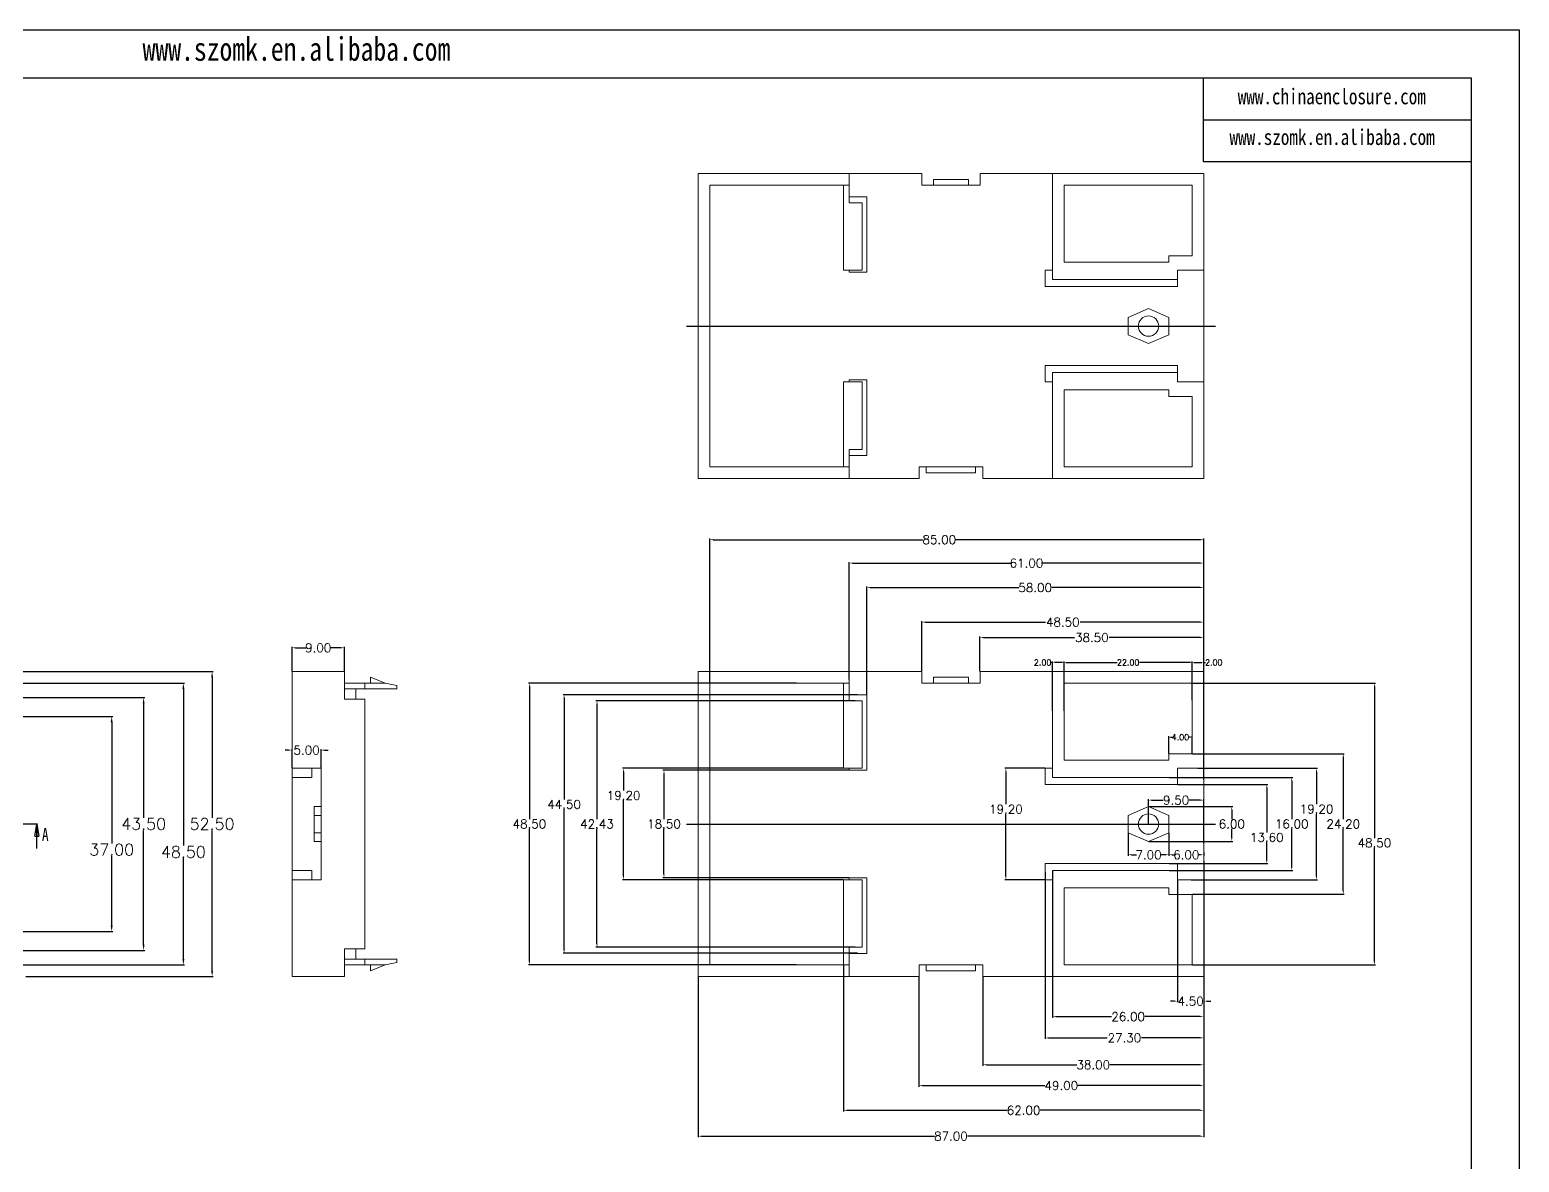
# Model space of a CAD drawing. Header units: inches. Extents: x 3379 to 5125, y 1126 to 1474.
# Drawn here: x 4165 to 4421.3, y 1279.1 to 1474 of the extents above; entities that cross this region are included whole.
import ezdxf

# ---------------------------------------------------------------- set-up
doc = ezdxf.new("R2010")
doc.units = ezdxf.units.IN
doc.header["$LTSCALE"] = 15
doc.layers.add('文字', color=81, linetype='Continuous')
doc.styles.add('SLDTEXTSTYLE0', font='TXT', dxfattribs={"width": 0.75})
doc.styles.get("Standard").update_dxf_attribs({"font": 'txt', "bigfont": 'gbcbig.shx'})
doc.styles.add('宋体', font='', dxfattribs={"width": 0.8, "height": 3.5})
doc.styles.get('宋体').set_extended_font_data('SimSun')
doc.dimstyles.new('1.5', dxfattribs={"dimtxt": 1, "dimasz": 0.3, "dimexe": 0.18, "dimexo": 0.0625, "dimgap": 0.09, "dimtad": 0, "dimtih": 1, "dimtoh": 1, "dimzin": 0, "dimdsep": 46, "dimtxsty": 'Standard', "dimcen": 0, "dimadec": 0, "dimazin": 2, "dimtfac": 1, "dimtofl": 0, "dimtmove": 0, "dimatfit": 3, "dimfxl": 1, "dimtolj": 1, "dimtzin": 0, "dimarcsym": 0})
doc.dimstyles.new('2', dxfattribs={"dimtxt": 1.5, "dimasz": 0.6, "dimexe": 0.18, "dimexo": 0.0625, "dimgap": 0.09, "dimtad": 0, "dimtih": 1, "dimtoh": 1, "dimzin": 0, "dimdsep": 46, "dimtxsty": 'Standard', "dimcen": 0, "dimadec": 0, "dimazin": 2, "dimtfac": 1, "dimtofl": 0, "dimtmove": 0, "dimatfit": 3, "dimfxl": 1, "dimtolj": 1, "dimtzin": 0, "dimarcsym": 0})
doc.dimstyles.new('2.5', dxfattribs={"dimtxt": 2, "dimasz": 1, "dimexe": 0.18, "dimexo": 0.0625, "dimgap": 0.09, "dimtad": 0, "dimtih": 1, "dimtoh": 1, "dimzin": 0, "dimdsep": 46, "dimtxsty": 'Standard', "dimcen": 1, "dimadec": 0, "dimazin": 2, "dimtfac": 1, "dimtofl": 0, "dimtmove": 0, "dimatfit": 3, "dimfxl": 1, "dimtolj": 1, "dimtzin": 0, "dimarcsym": 0})

# ---------------------------------------------------------------- blocks, each defined once
blk = doc.blocks.new('_CLOSED')
at = {"color": 0, "linetype": 'ByBlock', "lineweight": -2}
for p, q in [((-1, 0.166667), (0, 0)), ((-1, 0.166667), (-1, -0.166667)), ((0, 0), (-1, -0.166667)), ((0, 0), (-1, 0))]:
    blk.add_line(p, q, dxfattribs=at)
blk = doc.blocks.new('*D193')
at = {"color": 0, "lineweight": -2}
for p, q in [((4156.22, 1363.59), (4196.57, 1363.59)), ((4196.39, 1362.59), (4196.39, 1338.43)), ((4196.39, 1312.09), (4196.39, 1336.25)), ((4164.36, 1311.09), (4196.57, 1311.09))]:
    blk.add_line(p, q, dxfattribs=at)
at = {"color": 0}
for points in [[(4196.23, 1362.59), (4196.56, 1362.59), (4196.39, 1363.59)], [(4196.23, 1312.09), (4196.56, 1312.09), (4196.39, 1311.09)]]:
    blk.add_solid(points, dxfattribs=at)
at = {"layer": 'Defpoints', "color": 0}
for p in [(4156.16, 1363.59), (4196.39, 1363.59), (4164.3, 1311.09)]:
    blk.add_point(p, dxfattribs=at)
at = {"color": 0, "insert": (4196.39, 1337.34), "char_height": 2, "attachment_point": 5}
blk.add_mtext('\\A1;52.50', dxfattribs=at)
blk = doc.blocks.new('*D194')
at = {"color": 0, "lineweight": -2}
for p, q in [((4162.36, 1361.59), (4191.63, 1361.59)), ((4191.45, 1360.59), (4191.45, 1333.62)), ((4191.45, 1314.09), (4191.45, 1331.44)), ((4162.36, 1313.09), (4191.63, 1313.09))]:
    blk.add_line(p, q, dxfattribs=at)
at = {"color": 0}
for points in [[(4191.28, 1360.59), (4191.62, 1360.59), (4191.45, 1361.59)], [(4191.28, 1314.09), (4191.62, 1314.09), (4191.45, 1313.09)]]:
    blk.add_solid(points, dxfattribs=at)
at = {"layer": 'Defpoints', "color": 0}
for p in [(4162.3, 1361.59), (4162.3, 1313.09), (4191.45, 1313.09)]:
    blk.add_point(p, dxfattribs=at)
at = {"color": 0, "insert": (4191.45, 1332.53), "char_height": 2, "attachment_point": 5}
blk.add_mtext('\\A1;48.50', dxfattribs=at)
blk = doc.blocks.new('*D195')
at = {"color": 0, "lineweight": -2}
for p, q in [((4152.61, 1359.09), (4184.79, 1359.09)), ((4184.61, 1358.09), (4184.61, 1338.43)), ((4184.61, 1316.59), (4184.61, 1336.25)), ((4152.61, 1315.59), (4184.79, 1315.59))]:
    blk.add_line(p, q, dxfattribs=at)
at = {"color": 0}
for points in [[(4184.44, 1358.09), (4184.77, 1358.09), (4184.61, 1359.09)], [(4184.44, 1316.59), (4184.77, 1316.59), (4184.61, 1315.59)]]:
    blk.add_solid(points, dxfattribs=at)
at = {"layer": 'Defpoints', "color": 0}
for p in [(4152.55, 1359.09), (4152.55, 1315.59), (4184.61, 1315.59)]:
    blk.add_point(p, dxfattribs=at)
at = {"color": 0, "insert": (4184.61, 1337.34), "char_height": 2, "attachment_point": 5}
blk.add_mtext('\\A1;43.50', dxfattribs=at)
blk = doc.blocks.new('*D196')
at = {"color": 0, "lineweight": -2}
for p, q in [((4145.86, 1355.84), (4179.29, 1355.84)), ((4179.11, 1354.84), (4179.11, 1334.01)), ((4179.11, 1319.84), (4179.11, 1331.83)), ((4145.86, 1318.84), (4179.29, 1318.84))]:
    blk.add_line(p, q, dxfattribs=at)
at = {"color": 0}
for points in [[(4178.94, 1354.84), (4179.28, 1354.84), (4179.11, 1355.84)], [(4178.94, 1319.84), (4179.28, 1319.84), (4179.11, 1318.84)]]:
    blk.add_solid(points, dxfattribs=at)
at = {"layer": 'Defpoints', "color": 0}
for p in [(4145.8, 1355.84), (4179.11, 1355.84), (4145.8, 1318.84)]:
    blk.add_point(p, dxfattribs=at)
at = {"color": 0, "insert": (4179.11, 1332.92), "char_height": 2, "attachment_point": 5}
blk.add_mtext('\\A1;37.00', dxfattribs=at)
blk = doc.blocks.new('*D221')
at = {"color": 0, "lineweight": -2}
for p, q in [((4365.04, 1361.65), (4365.04, 1365.32)), ((4365.34, 1365.14), (4366.74, 1365.14)), ((4367.04, 1363.65), (4367.04, 1365.32)), ((4367.04, 1365.14), (4367.34, 1365.14))]:
    blk.add_line(p, q, dxfattribs=at)
at = {"color": 0}
for points in [[(4365.34, 1365.19), (4365.34, 1365.09), (4365.04, 1365.14)], [(4366.74, 1365.19), (4366.74, 1365.09), (4367.04, 1365.14)]]:
    blk.add_solid(points, dxfattribs=at)
at = {"layer": 'Defpoints', "color": 0}
for p in [(4367.04, 1365.14), (4365.04, 1361.59), (4367.04, 1363.59)]:
    blk.add_point(p, dxfattribs=at)
at = {"color": 0, "insert": (4368.77, 1365.14), "char_height": 1, "attachment_point": 5}
blk.add_mtext('\\A1;2.00', dxfattribs=at)
blk = doc.blocks.new('*D222')
at = {"color": 0, "lineweight": -2}
for p, q in [((4343.04, 1358.68), (4343.04, 1365.32)), ((4343.34, 1365.14), (4352.12, 1365.14)), ((4364.74, 1365.14), (4355.97, 1365.14)), ((4365.04, 1358.68), (4365.04, 1365.32))]:
    blk.add_line(p, q, dxfattribs=at)
at = {"color": 0}
for points in [[(4343.34, 1365.19), (4343.34, 1365.09), (4343.04, 1365.14)], [(4364.74, 1365.19), (4364.74, 1365.09), (4365.04, 1365.14)]]:
    blk.add_solid(points, dxfattribs=at)
at = {"layer": 'Defpoints', "color": 0}
for p in [(4343.04, 1365.14), (4343.04, 1358.62), (4365.04, 1358.62)]:
    blk.add_point(p, dxfattribs=at)
at = {"color": 0, "insert": (4354.04, 1365.14), "char_height": 1, "attachment_point": 5}
blk.add_mtext('\\A1;22.00', dxfattribs=at)
blk = doc.blocks.new('*D223')
at = {"color": 0, "lineweight": -2}
for p, q in [((4341.04, 1365.14), (4340.74, 1365.14)), ((4341.04, 1356.81), (4341.04, 1365.32)), ((4342.74, 1365.14), (4341.34, 1365.14)), ((4343.04, 1356.81), (4343.04, 1365.32))]:
    blk.add_line(p, q, dxfattribs=at)
at = {"color": 0}
for points in [[(4341.34, 1365.19), (4341.34, 1365.09), (4341.04, 1365.14)], [(4342.74, 1365.19), (4342.74, 1365.09), (4343.04, 1365.14)]]:
    blk.add_solid(points, dxfattribs=at)
at = {"layer": 'Defpoints', "color": 0}
for p in [(4341.04, 1365.14), (4341.04, 1356.74), (4343.04, 1356.74)]:
    blk.add_point(p, dxfattribs=at)
at = {"color": 0, "insert": (4339.32, 1365.14), "char_height": 1, "attachment_point": 5}
blk.add_mtext('\\A1;2.00', dxfattribs=at)
blk = doc.blocks.new('*D224')
at = {"color": 0, "lineweight": -2}
for p, q in [((4361.04, 1349.5), (4361.04, 1352.46)), ((4361.34, 1352.28), (4361.62, 1352.28)), ((4364.74, 1352.28), (4364.47, 1352.28)), ((4365.04, 1349.5), (4365.04, 1352.46))]:
    blk.add_line(p, q, dxfattribs=at)
at = {"color": 0}
for points in [[(4361.34, 1352.33), (4361.34, 1352.23), (4361.04, 1352.28)], [(4364.74, 1352.33), (4364.74, 1352.23), (4365.04, 1352.28)]]:
    blk.add_solid(points, dxfattribs=at)
at = {"layer": 'Defpoints', "color": 0}
for p in [(4361.04, 1352.28), (4361.04, 1349.44), (4365.04, 1349.44)]:
    blk.add_point(p, dxfattribs=at)
at = {"color": 0, "insert": (4363.04, 1352.28), "char_height": 1, "attachment_point": 5}
blk.add_mtext('\\A1;4.00', dxfattribs=at)
blk = doc.blocks.new('*D226')
at = {"color": 0, "lineweight": -2}
for p, q in [((4328.54, 1363.65), (4328.54, 1369.61)), ((4329.14, 1369.43), (4344.83, 1369.43)), ((4366.44, 1369.43), (4350.76, 1369.43)), ((4367.04, 1356.79), (4367.04, 1369.61))]:
    blk.add_line(p, q, dxfattribs=at)
at = {"color": 0}
for points in [[(4329.14, 1369.53), (4329.14, 1369.33), (4328.54, 1369.43)], [(4366.44, 1369.53), (4366.44, 1369.33), (4367.04, 1369.43)]]:
    blk.add_solid(points, dxfattribs=at)
at = {"layer": 'Defpoints', "color": 0}
for p in [(4328.54, 1369.43), (4328.54, 1363.59), (4367.04, 1356.73)]:
    blk.add_point(p, dxfattribs=at)
at = {"color": 0, "insert": (4347.79, 1369.43), "char_height": 1.5, "attachment_point": 5}
blk.add_mtext('\\A1;38.50', dxfattribs=at)
blk = doc.blocks.new('*D227')
at = {"color": 0, "lineweight": -2}
for p, q in [((4318.54, 1363.65), (4318.54, 1372.27)), ((4319.14, 1372.09), (4339.83, 1372.09)), ((4366.44, 1372.09), (4345.76, 1372.09)), ((4367.04, 1345.01), (4367.04, 1372.27))]:
    blk.add_line(p, q, dxfattribs=at)
at = {"color": 0}
for points in [[(4319.14, 1372.19), (4319.14, 1371.99), (4318.54, 1372.09)], [(4366.44, 1372.19), (4366.44, 1371.99), (4367.04, 1372.09)]]:
    blk.add_solid(points, dxfattribs=at)
at = {"layer": 'Defpoints', "color": 0}
for p in [(4318.54, 1372.09), (4318.54, 1363.59), (4367.04, 1344.95)]:
    blk.add_point(p, dxfattribs=at)
at = {"color": 0, "insert": (4342.79, 1372.09), "char_height": 1.5, "attachment_point": 5}
blk.add_mtext('\\A1;48.50', dxfattribs=at)
blk = doc.blocks.new('*D230')
at = {"color": 0, "lineweight": -2}
for p, q in [((4309.04, 1359.65), (4309.04, 1378.2)), ((4309.64, 1378.02), (4335.2, 1378.02)), ((4366.44, 1378.02), (4340.88, 1378.02)), ((4367.04, 1356.85), (4367.04, 1378.2))]:
    blk.add_line(p, q, dxfattribs=at)
at = {"color": 0}
for points in [[(4309.64, 1378.12), (4309.64, 1377.92), (4309.04, 1378.02)], [(4366.44, 1378.12), (4366.44, 1377.92), (4367.04, 1378.02)]]:
    blk.add_solid(points, dxfattribs=at)
at = {"layer": 'Defpoints', "color": 0}
for p in [(4367.04, 1378.02), (4309.04, 1359.59), (4367.04, 1356.79)]:
    blk.add_point(p, dxfattribs=at)
at = {"color": 0, "insert": (4338.04, 1378.02), "char_height": 1.5, "attachment_point": 5}
blk.add_mtext('\\A1;58.00', dxfattribs=at)
blk = doc.blocks.new('*D231')
at = {"color": 0, "lineweight": -2}
for p, q in [((4306.04, 1362.19), (4306.04, 1382.43)), ((4306.64, 1382.25), (4333.95, 1382.25)), ((4366.44, 1382.25), (4339.13, 1382.25)), ((4367.04, 1352.61), (4367.04, 1382.43))]:
    blk.add_line(p, q, dxfattribs=at)
at = {"color": 0}
for points in [[(4306.64, 1382.35), (4306.64, 1382.15), (4306.04, 1382.25)], [(4366.44, 1382.35), (4366.44, 1382.15), (4367.04, 1382.25)]]:
    blk.add_solid(points, dxfattribs=at)
at = {"layer": 'Defpoints', "color": 0}
for p in [(4367.04, 1382.25), (4306.04, 1362.13), (4367.04, 1352.55)]:
    blk.add_point(p, dxfattribs=at)
at = {"color": 0, "insert": (4336.54, 1382.25), "char_height": 1.5, "attachment_point": 5}
blk.add_mtext('\\A1;61.00', dxfattribs=at)
blk = doc.blocks.new('*D232')
at = {"color": 0, "lineweight": -2}
for p, q in [((4282.04, 1361.65), (4282.04, 1386.45)), ((4282.64, 1386.27), (4318.7, 1386.27)), ((4366.44, 1386.27), (4324.38, 1386.27)), ((4367.04, 1350), (4367.04, 1386.45))]:
    blk.add_line(p, q, dxfattribs=at)
at = {"color": 0}
for points in [[(4282.64, 1386.37), (4282.64, 1386.17), (4282.04, 1386.27)], [(4366.44, 1386.37), (4366.44, 1386.17), (4367.04, 1386.27)]]:
    blk.add_solid(points, dxfattribs=at)
at = {"layer": 'Defpoints', "color": 0}
for p in [(4367.04, 1386.27), (4282.04, 1361.59), (4367.04, 1349.94)]:
    blk.add_point(p, dxfattribs=at)
at = {"color": 0, "insert": (4321.54, 1386.27), "char_height": 1.5, "attachment_point": 5}
blk.add_mtext('\\A1;85.00', dxfattribs=at)
blk = doc.blocks.new('*D233')
at = {"color": 0, "lineweight": -2}
for p, q in [((4362.54, 1327.67), (4362.54, 1306.68)), ((4367.04, 1311.02), (4367.04, 1306.68)), ((4361.94, 1306.86), (4361.34, 1306.86)), ((4367.64, 1306.86), (4368.24, 1306.86))]:
    blk.add_line(p, q, dxfattribs=at)
at = {"color": 0}
for points in [[(4361.94, 1306.96), (4361.94, 1306.76), (4362.54, 1306.86)], [(4367.64, 1306.96), (4367.64, 1306.76), (4367.04, 1306.86)]]:
    blk.add_solid(points, dxfattribs=at)
at = {"layer": 'Defpoints', "color": 0}
for p in [(4362.54, 1327.74), (4367.04, 1311.09), (4362.54, 1306.86)]:
    blk.add_point(p, dxfattribs=at)
at = {"color": 0, "insert": (4364.79, 1306.86), "char_height": 1.5, "attachment_point": 5}
blk.add_mtext('\\A1;4.50', dxfattribs=at)
blk = doc.blocks.new('*D234')
at = {"color": 0, "lineweight": -2}
for p, q in [((4341.04, 1329.27), (4341.04, 1304.01)), ((4367.04, 1319.35), (4367.04, 1304.01)), ((4341.64, 1304.19), (4351.2, 1304.19)), ((4366.44, 1304.19), (4356.88, 1304.19))]:
    blk.add_line(p, q, dxfattribs=at)
at = {"color": 0}
for points in [[(4341.64, 1304.29), (4341.64, 1304.09), (4341.04, 1304.19)], [(4366.44, 1304.29), (4366.44, 1304.09), (4367.04, 1304.19)]]:
    blk.add_solid(points, dxfattribs=at)
at = {"layer": 'Defpoints', "color": 0}
for p in [(4341.04, 1329.34), (4367.04, 1319.41), (4341.04, 1304.19)]:
    blk.add_point(p, dxfattribs=at)
at = {"color": 0, "insert": (4354.04, 1304.19), "char_height": 1.5, "attachment_point": 5}
blk.add_mtext('\\A1;26.00', dxfattribs=at)
blk = doc.blocks.new('*D235')
at = {"color": 0, "lineweight": -2}
for p, q in [((4339.74, 1329.07), (4339.74, 1300.35)), ((4367.04, 1322.4), (4367.04, 1300.35)), ((4340.34, 1300.53), (4350.43, 1300.53)), ((4366.44, 1300.53), (4356.36, 1300.53))]:
    blk.add_line(p, q, dxfattribs=at)
at = {"color": 0}
for points in [[(4340.34, 1300.63), (4340.34, 1300.43), (4339.74, 1300.53)], [(4366.44, 1300.63), (4366.44, 1300.43), (4367.04, 1300.53)]]:
    blk.add_solid(points, dxfattribs=at)
at = {"layer": 'Defpoints', "color": 0}
for p in [(4339.74, 1329.14), (4367.04, 1322.46), (4339.74, 1300.53)]:
    blk.add_point(p, dxfattribs=at)
at = {"color": 0, "insert": (4353.39, 1300.53), "char_height": 1.5, "attachment_point": 5}
blk.add_mtext('\\A1;27.30', dxfattribs=at)
blk = doc.blocks.new('*D236')
at = {"color": 0, "lineweight": -2}
for p, q in [((4367.04, 1315.67), (4367.04, 1295.73)), ((4329.04, 1311.02), (4329.04, 1295.73)), ((4329.64, 1295.91), (4345.2, 1295.91)), ((4366.44, 1295.91), (4350.88, 1295.91))]:
    blk.add_line(p, q, dxfattribs=at)
at = {"color": 0}
for points in [[(4329.64, 1296.01), (4329.64, 1295.81), (4329.04, 1295.91)], [(4366.44, 1296.01), (4366.44, 1295.81), (4367.04, 1295.91)]]:
    blk.add_solid(points, dxfattribs=at)
at = {"layer": 'Defpoints', "color": 0}
for p in [(4367.04, 1315.74), (4329.04, 1311.09), (4329.04, 1295.91)]:
    blk.add_point(p, dxfattribs=at)
at = {"color": 0, "insert": (4348.04, 1295.91), "char_height": 1.5, "attachment_point": 5}
blk.add_mtext('\\A1;38.00', dxfattribs=at)
blk = doc.blocks.new('*D237')
at = {"color": 0, "lineweight": -2}
for p, q in [((4367.04, 1319.29), (4367.04, 1292.14)), ((4318.04, 1311.02), (4318.04, 1292.14)), ((4318.64, 1292.32), (4339.7, 1292.32)), ((4366.44, 1292.32), (4345.38, 1292.32))]:
    blk.add_line(p, q, dxfattribs=at)
at = {"color": 0}
for points in [[(4318.64, 1292.42), (4318.64, 1292.22), (4318.04, 1292.32)], [(4366.44, 1292.42), (4366.44, 1292.22), (4367.04, 1292.32)]]:
    blk.add_solid(points, dxfattribs=at)
at = {"layer": 'Defpoints', "color": 0}
for p in [(4367.04, 1319.35), (4318.04, 1311.09), (4318.04, 1292.32)]:
    blk.add_point(p, dxfattribs=at)
at = {"color": 0, "insert": (4342.54, 1292.32), "char_height": 1.5, "attachment_point": 5}
blk.add_mtext('\\A1;49.00', dxfattribs=at)
blk = doc.blocks.new('*D238')
at = {"color": 0, "lineweight": -2}
for p, q in [((4367.04, 1330.93), (4367.04, 1287.89)), ((4305.04, 1313.02), (4305.04, 1287.89)), ((4305.64, 1288.07), (4333.2, 1288.07)), ((4366.44, 1288.07), (4338.88, 1288.07))]:
    blk.add_line(p, q, dxfattribs=at)
at = {"color": 0}
for points in [[(4305.64, 1288.17), (4305.64, 1287.97), (4305.04, 1288.07)], [(4366.44, 1288.17), (4366.44, 1287.97), (4367.04, 1288.07)]]:
    blk.add_solid(points, dxfattribs=at)
at = {"layer": 'Defpoints', "color": 0}
for p in [(4367.04, 1330.99), (4305.04, 1313.09), (4305.04, 1288.07)]:
    blk.add_point(p, dxfattribs=at)
at = {"color": 0, "insert": (4336.04, 1288.07), "char_height": 1.5, "attachment_point": 5}
blk.add_mtext('\\A1;62.00', dxfattribs=at)
blk = doc.blocks.new('*D239')
at = {"color": 0, "lineweight": -2}
for p, q in [((4367.04, 1330.93), (4367.04, 1283.43)), ((4280.04, 1311.02), (4280.04, 1283.43)), ((4280.64, 1283.61), (4320.7, 1283.61)), ((4366.44, 1283.61), (4326.38, 1283.61))]:
    blk.add_line(p, q, dxfattribs=at)
at = {"color": 0}
for points in [[(4280.64, 1283.71), (4280.64, 1283.51), (4280.04, 1283.61)], [(4366.44, 1283.71), (4366.44, 1283.51), (4367.04, 1283.61)]]:
    blk.add_solid(points, dxfattribs=at)
at = {"layer": 'Defpoints', "color": 0}
for p in [(4367.04, 1330.99), (4280.04, 1311.09), (4280.04, 1283.61)]:
    blk.add_point(p, dxfattribs=at)
at = {"color": 0, "insert": (4323.54, 1283.61), "char_height": 1.5, "attachment_point": 5}
blk.add_mtext('\\A1;87.00', dxfattribs=at)
blk = doc.blocks.new('*D240')
at = {"color": 0, "lineweight": -2}
for p, q in [((4357.54, 1337.4), (4357.54, 1341.63)), ((4358.14, 1341.45), (4360.08, 1341.45)), ((4366.44, 1341.45), (4364.51, 1341.45)), ((4367.04, 1334.02), (4367.04, 1341.63))]:
    blk.add_line(p, q, dxfattribs=at)
at = {"color": 0}
for points in [[(4358.14, 1341.55), (4358.14, 1341.35), (4357.54, 1341.45)], [(4366.44, 1341.55), (4366.44, 1341.35), (4367.04, 1341.45)]]:
    blk.add_solid(points, dxfattribs=at)
at = {"layer": 'Defpoints', "color": 0}
for p in [(4367.04, 1341.45), (4357.54, 1337.34), (4367.04, 1333.96)]:
    blk.add_point(p, dxfattribs=at)
at = {"color": 0, "insert": (4362.29, 1341.45), "char_height": 1.5, "attachment_point": 5}
blk.add_mtext('\\A1;9.50', dxfattribs=at)
blk = doc.blocks.new('*D241')
at = {"color": 0, "lineweight": -2}
for p, q in [((4357.61, 1340.34), (4372.05, 1340.34)), ((4371.87, 1339.74), (4371.87, 1338.18)), ((4371.87, 1334.94), (4371.87, 1336.5)), ((4357.61, 1334.34), (4372.05, 1334.34))]:
    blk.add_line(p, q, dxfattribs=at)
at = {"color": 0}
for points in [[(4371.77, 1339.74), (4371.97, 1339.74), (4371.87, 1340.34)], [(4371.77, 1334.94), (4371.97, 1334.94), (4371.87, 1334.34)]]:
    blk.add_solid(points, dxfattribs=at)
at = {"layer": 'Defpoints', "color": 0}
for p in [(4357.54, 1340.34), (4371.87, 1340.34), (4357.54, 1334.34)]:
    blk.add_point(p, dxfattribs=at)
at = {"color": 0, "insert": (4371.87, 1337.34), "char_height": 1.5, "attachment_point": 5}
blk.add_mtext('\\A1;6.00', dxfattribs=at)
blk = doc.blocks.new('*D242')
at = {"color": 0, "lineweight": -2}
for p, q in [((4354.04, 1335.77), (4354.04, 1331.87)), ((4361.04, 1335.77), (4361.04, 1331.87)), ((4354.64, 1332.05), (4355.45, 1332.05)), ((4360.44, 1332.05), (4359.63, 1332.05))]:
    blk.add_line(p, q, dxfattribs=at)
at = {"color": 0}
for points in [[(4354.64, 1332.15), (4354.64, 1331.95), (4354.04, 1332.05)], [(4360.44, 1332.15), (4360.44, 1331.95), (4361.04, 1332.05)]]:
    blk.add_solid(points, dxfattribs=at)
at = {"layer": 'Defpoints', "color": 0}
for p in [(4354.04, 1335.84), (4361.04, 1335.84), (4361.04, 1332.05)]:
    blk.add_point(p, dxfattribs=at)
at = {"color": 0, "insert": (4357.54, 1332.05), "char_height": 1.5, "attachment_point": 5}
blk.add_mtext('\\A1;7.00', dxfattribs=at)
blk = doc.blocks.new('*D243')
at = {"color": 0, "lineweight": -2}
for p, q in [((4361.04, 1335.77), (4361.04, 1331.87)), ((4361.64, 1332.05), (4361.95, 1332.05)), ((4366.44, 1332.05), (4366.13, 1332.05)), ((4367.04, 1332.52), (4367.04, 1331.87))]:
    blk.add_line(p, q, dxfattribs=at)
at = {"color": 0}
for points in [[(4361.64, 1332.15), (4361.64, 1331.95), (4361.04, 1332.05)], [(4366.44, 1332.15), (4366.44, 1331.95), (4367.04, 1332.05)]]:
    blk.add_solid(points, dxfattribs=at)
at = {"layer": 'Defpoints', "color": 0}
for p in [(4361.04, 1335.84), (4367.04, 1332.58), (4367.04, 1332.05)]:
    blk.add_point(p, dxfattribs=at)
at = {"color": 0, "insert": (4364.04, 1332.05), "char_height": 1.5, "attachment_point": 5}
blk.add_mtext('\\A1;6.00', dxfattribs=at)
blk = doc.blocks.new('*D244')
at = {"color": 0, "lineweight": -2}
for p, q in [((4362.61, 1344.14), (4378.08, 1344.14)), ((4377.9, 1343.54), (4377.9, 1335.88)), ((4377.9, 1331.14), (4377.9, 1334.2)), ((4361.11, 1330.54), (4378.08, 1330.54))]:
    blk.add_line(p, q, dxfattribs=at)
at = {"color": 0}
for points in [[(4377.8, 1343.54), (4378, 1343.54), (4377.9, 1344.14)], [(4377.8, 1331.14), (4378, 1331.14), (4377.9, 1330.54)]]:
    blk.add_solid(points, dxfattribs=at)
at = {"layer": 'Defpoints', "color": 0}
for p in [(4362.54, 1344.14), (4377.9, 1344.14), (4361.04, 1330.54)]:
    blk.add_point(p, dxfattribs=at)
at = {"color": 0, "insert": (4377.9, 1335.04), "char_height": 1.5, "attachment_point": 5}
blk.add_mtext('\\A1;13.60', dxfattribs=at)
blk = doc.blocks.new('*D245')
at = {"color": 0, "lineweight": -2}
for p, q in [((4361.11, 1345.34), (4382.37, 1345.34)), ((4382.19, 1344.74), (4382.19, 1338.18)), ((4382.19, 1329.94), (4382.19, 1336.5)), ((4361.11, 1329.34), (4382.37, 1329.34))]:
    blk.add_line(p, q, dxfattribs=at)
at = {"color": 0}
for points in [[(4382.09, 1344.74), (4382.29, 1344.74), (4382.19, 1345.34)], [(4382.09, 1329.94), (4382.29, 1329.94), (4382.19, 1329.34)]]:
    blk.add_solid(points, dxfattribs=at)
at = {"layer": 'Defpoints', "color": 0}
for p in [(4361.04, 1345.34), (4382.19, 1345.34), (4361.04, 1329.34)]:
    blk.add_point(p, dxfattribs=at)
at = {"color": 0, "insert": (4382.19, 1337.34), "char_height": 1.5, "attachment_point": 5}
blk.add_mtext('\\A1;16.00', dxfattribs=at)
blk = doc.blocks.new('*D246')
at = {"color": 0, "lineweight": -2}
for p, q in [((4366.03, 1346.94), (4386.64, 1346.94)), ((4386.46, 1346.34), (4386.46, 1340.76)), ((4386.46, 1328.34), (4386.46, 1339.08)), ((4364.86, 1327.74), (4386.64, 1327.74))]:
    blk.add_line(p, q, dxfattribs=at)
at = {"color": 0}
for points in [[(4386.36, 1346.34), (4386.56, 1346.34), (4386.46, 1346.94)], [(4386.36, 1328.34), (4386.56, 1328.34), (4386.46, 1327.74)]]:
    blk.add_solid(points, dxfattribs=at)
at = {"layer": 'Defpoints', "color": 0}
for p in [(4365.96, 1346.94), (4386.46, 1346.94), (4364.79, 1327.74)]:
    blk.add_point(p, dxfattribs=at)
at = {"color": 0, "insert": (4386.46, 1339.92), "char_height": 1.5, "attachment_point": 5}
blk.add_mtext('\\A1;19.20', dxfattribs=at)
blk = doc.blocks.new('*D247')
at = {"color": 0, "lineweight": -2}
for p, q in [((4365.11, 1349.44), (4391.24, 1349.44)), ((4391.06, 1348.84), (4391.06, 1338.18)), ((4391.06, 1325.84), (4391.06, 1336.5)), ((4365.11, 1325.24), (4391.24, 1325.24))]:
    blk.add_line(p, q, dxfattribs=at)
at = {"color": 0}
for points in [[(4390.96, 1348.84), (4391.16, 1348.84), (4391.06, 1349.44)], [(4390.96, 1325.84), (4391.16, 1325.84), (4391.06, 1325.24)]]:
    blk.add_solid(points, dxfattribs=at)
at = {"layer": 'Defpoints', "color": 0}
for p in [(4365.04, 1349.44), (4391.06, 1349.44), (4365.04, 1325.24)]:
    blk.add_point(p, dxfattribs=at)
at = {"color": 0, "insert": (4391.06, 1337.34), "char_height": 1.5, "attachment_point": 5}
blk.add_mtext('\\A1;24.20', dxfattribs=at)
blk = doc.blocks.new('*D248')
at = {"color": 0, "lineweight": -2}
for p, q in [((4365.11, 1361.59), (4396.6, 1361.59)), ((4396.42, 1360.99), (4396.42, 1334.93)), ((4396.42, 1313.69), (4396.42, 1333.25)), ((4365.11, 1313.09), (4396.6, 1313.09))]:
    blk.add_line(p, q, dxfattribs=at)
at = {"color": 0}
for points in [[(4396.32, 1360.99), (4396.52, 1360.99), (4396.42, 1361.59)], [(4396.32, 1313.69), (4396.52, 1313.69), (4396.42, 1313.09)]]:
    blk.add_solid(points, dxfattribs=at)
at = {"layer": 'Defpoints', "color": 0}
for p in [(4365.04, 1361.59), (4396.42, 1361.59), (4365.04, 1313.09)]:
    blk.add_point(p, dxfattribs=at)
at = {"color": 0, "insert": (4396.42, 1334.09), "char_height": 1.5, "attachment_point": 5}
blk.add_mtext('\\A1;48.50', dxfattribs=at)
blk = doc.blocks.new('*D249')
at = {"color": 0, "lineweight": -2}
for p, q in [((4339.68, 1346.94), (4332.82, 1346.94)), ((4333, 1346.34), (4333, 1340.73)), ((4333, 1328.34), (4333, 1339.05)), ((4339.68, 1327.74), (4332.82, 1327.74))]:
    blk.add_line(p, q, dxfattribs=at)
at = {"color": 0}
for points in [[(4332.9, 1346.34), (4333.1, 1346.34), (4333, 1346.94)], [(4332.9, 1328.34), (4333.1, 1328.34), (4333, 1327.74)]]:
    blk.add_solid(points, dxfattribs=at)
at = {"layer": 'Defpoints', "color": 0}
for p in [(4333, 1346.94), (4339.74, 1346.94), (4339.74, 1327.74)]:
    blk.add_point(p, dxfattribs=at)
at = {"color": 0, "insert": (4333, 1339.89), "char_height": 1.5, "attachment_point": 5}
blk.add_mtext('\\A1;19.20', dxfattribs=at)
blk = doc.blocks.new('*D250')
at = {"color": 0, "lineweight": -2}
for p, q in [((4305.98, 1346.59), (4273.98, 1346.59)), ((4274.16, 1345.99), (4274.16, 1338.18)), ((4274.16, 1328.69), (4274.16, 1336.5)), ((4305.98, 1328.09), (4273.98, 1328.09))]:
    blk.add_line(p, q, dxfattribs=at)
at = {"color": 0}
for points in [[(4274.06, 1345.99), (4274.26, 1345.99), (4274.16, 1346.59)], [(4274.06, 1328.69), (4274.26, 1328.69), (4274.16, 1328.09)]]:
    blk.add_solid(points, dxfattribs=at)
at = {"layer": 'Defpoints', "color": 0}
for p in [(4306.04, 1346.59), (4274.16, 1328.09), (4306.04, 1328.09)]:
    blk.add_point(p, dxfattribs=at)
at = {"color": 0, "insert": (4274.16, 1337.34), "char_height": 1.5, "attachment_point": 5}
blk.add_mtext('\\A1;18.50', dxfattribs=at)
blk = doc.blocks.new('*D251')
at = {"color": 0, "lineweight": -2}
for p, q in [((4304.98, 1346.94), (4267.03, 1346.94)), ((4267.21, 1346.34), (4267.21, 1343.1)), ((4267.21, 1328.34), (4267.21, 1341.42)), ((4304.98, 1327.74), (4267.03, 1327.74))]:
    blk.add_line(p, q, dxfattribs=at)
at = {"color": 0}
for points in [[(4267.11, 1346.34), (4267.31, 1346.34), (4267.21, 1346.94)], [(4267.11, 1328.34), (4267.31, 1328.34), (4267.21, 1327.74)]]:
    blk.add_solid(points, dxfattribs=at)
at = {"layer": 'Defpoints', "color": 0}
for p in [(4267.21, 1346.94), (4305.04, 1346.94), (4305.04, 1327.74)]:
    blk.add_point(p, dxfattribs=at)
at = {"color": 0, "insert": (4267.21, 1342.26), "char_height": 1.5, "attachment_point": 5}
blk.add_mtext('\\A1;19.20', dxfattribs=at)
blk = doc.blocks.new('*D252')
at = {"color": 0, "lineweight": -2}
for p, q in [((4307.08, 1358.55), (4262.45, 1358.55)), ((4262.63, 1357.95), (4262.63, 1338.18)), ((4262.63, 1316.72), (4262.63, 1336.5)), ((4307.08, 1316.12), (4262.45, 1316.12))]:
    blk.add_line(p, q, dxfattribs=at)
at = {"color": 0}
for points in [[(4262.53, 1357.95), (4262.73, 1357.95), (4262.63, 1358.55)], [(4262.53, 1316.72), (4262.73, 1316.72), (4262.63, 1316.12)]]:
    blk.add_solid(points, dxfattribs=at)
at = {"layer": 'Defpoints', "color": 0}
for p in [(4307.14, 1358.55), (4262.63, 1316.12), (4307.14, 1316.12)]:
    blk.add_point(p, dxfattribs=at)
at = {"color": 0, "insert": (4262.63, 1337.34), "char_height": 1.5, "attachment_point": 5}
blk.add_mtext('\\A1;42.43', dxfattribs=at)
blk = doc.blocks.new('*D253')
at = {"color": 0, "lineweight": -2}
for p, q in [((4307.48, 1359.59), (4256.79, 1359.59)), ((4256.97, 1358.99), (4256.97, 1341.56)), ((4256.97, 1315.69), (4256.97, 1339.88)), ((4307.48, 1315.09), (4256.79, 1315.09))]:
    blk.add_line(p, q, dxfattribs=at)
at = {"color": 0}
for points in [[(4256.87, 1358.99), (4257.07, 1358.99), (4256.97, 1359.59)], [(4256.87, 1315.69), (4257.07, 1315.69), (4256.97, 1315.09)]]:
    blk.add_solid(points, dxfattribs=at)
at = {"layer": 'Defpoints', "color": 0}
for p in [(4307.54, 1359.59), (4256.97, 1315.09), (4307.54, 1315.09)]:
    blk.add_point(p, dxfattribs=at)
at = {"color": 0, "insert": (4256.97, 1340.72), "char_height": 1.5, "attachment_point": 5}
blk.add_mtext('\\A1;44.50', dxfattribs=at)
blk = doc.blocks.new('*D254')
at = {"color": 0, "lineweight": -2}
for p, q in [((4296.95, 1361.59), (4250.82, 1361.59)), ((4251, 1360.99), (4251, 1338.18)), ((4251, 1313.69), (4251, 1336.5)), ((4296.95, 1313.09), (4250.82, 1313.09))]:
    blk.add_line(p, q, dxfattribs=at)
at = {"color": 0}
for points in [[(4250.9, 1360.99), (4251.1, 1360.99), (4251, 1361.59)], [(4250.9, 1313.69), (4251.1, 1313.69), (4251, 1313.09)]]:
    blk.add_solid(points, dxfattribs=at)
at = {"layer": 'Defpoints', "color": 0}
for p in [(4297.01, 1361.59), (4251, 1313.09), (4297.01, 1313.09)]:
    blk.add_point(p, dxfattribs=at)
at = {"color": 0, "insert": (4251, 1337.34), "char_height": 1.5, "attachment_point": 5}
blk.add_mtext('\\A1;48.50', dxfattribs=at)
blk = doc.blocks.new('*D267')
at = {"color": 0, "lineweight": -2}
for p, q in [((4209.55, 1350.06), (4208.95, 1350.06)), ((4210.15, 1347), (4210.15, 1350.24)), ((4215.15, 1347), (4215.15, 1350.24)), ((4215.75, 1350.06), (4216.35, 1350.06))]:
    blk.add_line(p, q, dxfattribs=at)
at = {"color": 0}
for points in [[(4209.55, 1350.16), (4209.55, 1349.96), (4210.15, 1350.06)], [(4215.75, 1350.16), (4215.75, 1349.96), (4215.15, 1350.06)]]:
    blk.add_solid(points, dxfattribs=at)
at = {"layer": 'Defpoints', "color": 0}
for p in [(4210.15, 1350.06), (4210.15, 1346.94), (4215.15, 1346.94)]:
    blk.add_point(p, dxfattribs=at)
at = {"color": 0, "insert": (4212.65, 1350.06), "char_height": 1.5, "attachment_point": 5}
blk.add_mtext('\\A1;5.00', dxfattribs=at)
blk = doc.blocks.new('*D268')
at = {"color": 0, "lineweight": -2}
for p, q in [((4210.15, 1363.65), (4210.15, 1367.85)), ((4210.75, 1367.67), (4212.56, 1367.67)), ((4218.55, 1367.67), (4216.74, 1367.67)), ((4219.15, 1363.65), (4219.15, 1367.85))]:
    blk.add_line(p, q, dxfattribs=at)
at = {"color": 0}
for points in [[(4210.75, 1367.77), (4210.75, 1367.57), (4210.15, 1367.67)], [(4218.55, 1367.77), (4218.55, 1367.57), (4219.15, 1367.67)]]:
    blk.add_solid(points, dxfattribs=at)
at = {"layer": 'Defpoints', "color": 0}
for p in [(4219.15, 1367.67), (4210.15, 1363.59), (4219.15, 1363.59)]:
    blk.add_point(p, dxfattribs=at)
at = {"color": 0, "insert": (4214.65, 1367.67), "char_height": 1.5, "attachment_point": 5}
blk.add_mtext('\\A1;9.00', dxfattribs=at)

msp = doc.modelspace()

# ---------------------------------------------------------------- linework, layer by layer
for p, q in [((3928.649, 1474.021), (4421.336, 1474.021)), ((4421.336, 1474.021), (4421.336, 1125.657)), ((3941.398, 1465.727), (4413.042, 1465.727)), ((4366.962, 1465.727), (4366.962, 1451.327)), ((4413.042, 1465.727), (4413.042, 1133.951)), ((4366.962, 1458.527), (4413.042, 1458.527)), ((4366.962, 1451.327), (4413.042, 1451.327))]:
    msp.add_line(p, q)
at = {"color": 7, "linetype": 'Continuous', "lineweight": 15}
for p, q in [((4280.045, 1396.782), (4280.045, 1449.282)), ((4280.045, 1449.282), (4306.045, 1449.282)), ((4306.045, 1449.282), (4306.045, 1447.282)), ((4318.545, 1449.282), (4306.045, 1449.282)), ((4318.545, 1447.282), (4318.545, 1449.282)), ((4320.545, 1448.282), (4320.545, 1447.282)), ((4320.545, 1448.282), (4326.545, 1448.282)), ((4326.545, 1448.282), (4326.545, 1447.282)), ((4328.545, 1449.282), (4328.545, 1447.282)), ((4341.045, 1449.282), (4328.545, 1449.282)), ((4341.045, 1449.282), (4367.045, 1449.282)), ((4341.045, 1431.032), (4341.045, 1449.282)), ((4367.045, 1449.282), (4367.045, 1432.632)), ((4282.045, 1447.282), (4282.045, 1398.782)), ((4306.045, 1447.282), (4282.045, 1447.282)), ((4305.045, 1447.282), (4305.045, 1432.632)), ((4306.045, 1444.248), (4306.045, 1447.282)), ((4328.545, 1447.282), (4318.545, 1447.282)), ((4343.045, 1447.282), (4365.045, 1447.282)), ((4343.045, 1434.032), (4343.045, 1447.282)), ((4365.045, 1447.282), (4365.045, 1435.132)), ((4309.045, 1445.282), (4306.045, 1445.282)), ((4308.245, 1444.248), (4306.045, 1444.248)), ((4308.245, 1444.248), (4308.245, 1432.632)), ((4309.045, 1432.282), (4309.045, 1445.282)), ((4361.045, 1434.032), (4343.045, 1434.032)), ((4361.045, 1434.032), (4361.045, 1435.132)), ((4361.045, 1435.132), (4365.045, 1435.132)), ((4308.245, 1432.632), (4305.045, 1432.632)), ((4306.045, 1432.282), (4306.045, 1432.632)), ((4306.045, 1432.282), (4309.045, 1432.282)), ((4339.745, 1432.632), (4339.745, 1429.832)), ((4341.045, 1432.632), (4339.745, 1432.632)), ((4362.545, 1431.032), (4341.045, 1431.032)), ((4362.545, 1432.632), (4367.045, 1432.632)), ((4362.545, 1432.632), (4362.545, 1431.032)), ((4362.545, 1429.832), (4362.545, 1431.032)), ((4367.045, 1413.432), (4367.045, 1432.632)), ((4339.745, 1429.832), (4362.545, 1429.832)), ((4357.545, 1426.032), (4354.045, 1424.532)), ((4361.045, 1424.532), (4357.545, 1426.032)), ((4354.045, 1424.532), (4354.045, 1421.532)), ((4361.045, 1421.532), (4361.045, 1424.532)), ((4354.045, 1421.532), (4357.545, 1420.032)), ((4357.545, 1420.032), (4361.045, 1421.532)), ((4362.545, 1416.232), (4339.745, 1416.232)), ((4339.745, 1416.232), (4339.745, 1413.432)), ((4341.045, 1396.782), (4341.045, 1415.032)), ((4362.545, 1415.032), (4341.045, 1415.032)), ((4362.545, 1415.032), (4362.545, 1416.232)), ((4362.545, 1413.432), (4362.545, 1415.032)), ((4305.045, 1413.432), (4305.045, 1398.782)), ((4305.045, 1413.432), (4308.245, 1413.432)), ((4309.045, 1413.782), (4306.045, 1413.782)), ((4306.045, 1413.782), (4306.045, 1413.432)), ((4308.245, 1413.432), (4308.245, 1401.816)), ((4309.045, 1400.782), (4309.045, 1413.782)), ((4339.745, 1413.432), (4341.045, 1413.432)), ((4362.545, 1413.432), (4367.045, 1413.432)), ((4367.045, 1413.432), (4367.045, 1396.782)), ((4361.045, 1412.032), (4343.045, 1412.032)), ((4343.045, 1412.032), (4343.045, 1398.782)), ((4361.045, 1412.032), (4361.045, 1410.932)), ((4361.045, 1410.932), (4365.045, 1410.932)), ((4365.045, 1398.782), (4365.045, 1410.932)), ((4308.245, 1401.816), (4306.045, 1401.816)), ((4306.045, 1401.816), (4306.045, 1398.782)), ((4306.045, 1400.782), (4309.045, 1400.782)), ((4282.045, 1398.782), (4306.045, 1398.782)), ((4306.045, 1398.782), (4306.045, 1396.782)), ((4318.045, 1398.782), (4329.045, 1398.782)), ((4318.045, 1396.782), (4318.045, 1398.782)), ((4319.295, 1397.782), (4319.295, 1398.782)), ((4327.795, 1397.782), (4319.295, 1397.782)), ((4327.795, 1397.782), (4327.795, 1398.782)), ((4329.045, 1398.782), (4329.045, 1396.782)), ((4343.045, 1398.782), (4365.045, 1398.782)), ((4306.045, 1396.782), (4280.045, 1396.782)), ((4306.045, 1396.782), (4318.045, 1396.782)), ((4329.045, 1396.782), (4341.045, 1396.782)), ((4367.045, 1396.782), (4341.045, 1396.782)), ((4210.155, 1363.585), (4210.155, 1346.935)), ((4219.155, 1363.585), (4210.155, 1363.585)), ((4219.155, 1363.585), (4219.155, 1358.835)), ((4222.655, 1361.585), (4219.155, 1361.585)), ((4222.655, 1360.585), (4222.655, 1361.585)), ((4222.655, 1361.585), (4226.155, 1361.585)), ((4223.655, 1362.585), (4223.655, 1361.585)), ((4226.155, 1361.585), (4223.655, 1362.585)), ((4228.155, 1361.185), (4226.155, 1361.585)), ((4228.155, 1361.185), (4228.155, 1360.585)), ((4280.045, 1311.085), (4280.045, 1363.585)), ((4280.045, 1363.585), (4306.045, 1363.585)), ((4282.045, 1361.585), (4282.045, 1313.085)), ((4306.045, 1361.585), (4282.045, 1361.585)), ((4305.045, 1361.585), (4305.045, 1346.935)), ((4306.045, 1363.585), (4306.045, 1361.585)), ((4318.545, 1363.585), (4306.045, 1363.585)), ((4306.045, 1358.552), (4306.045, 1361.585)), ((4318.545, 1361.585), (4318.545, 1363.585)), ((4328.545, 1361.585), (4318.545, 1361.585)), ((4320.545, 1362.585), (4320.545, 1361.585)), ((4320.545, 1362.585), (4326.545, 1362.585)), ((4326.545, 1362.585), (4326.545, 1361.585)), ((4328.545, 1363.585), (4328.545, 1361.585)), ((4341.045, 1363.585), (4328.545, 1363.585)), ((4341.045, 1363.585), (4367.045, 1363.585)), ((4341.045, 1345.335), (4341.045, 1363.585)), ((4343.045, 1361.585), (4365.045, 1361.585)), ((4343.045, 1348.335), (4343.045, 1361.585)), ((4365.045, 1361.585), (4365.045, 1349.435)), ((4367.045, 1363.585), (4367.045, 1346.935)), ((4222.655, 1360.585), (4219.155, 1360.585)), ((4222.655, 1358.835), (4219.155, 1358.835)), ((4221.155, 1358.835), (4221.155, 1360.585)), ((4222.655, 1360.585), (4228.155, 1360.585)), ((4222.655, 1315.835), (4222.655, 1358.835)), ((4309.045, 1359.585), (4306.045, 1359.585)), ((4308.245, 1358.552), (4306.045, 1358.552)), ((4308.245, 1358.552), (4308.245, 1346.935)), ((4309.045, 1346.585), (4309.045, 1359.585)), ((4361.045, 1348.335), (4343.045, 1348.335)), ((4361.045, 1348.335), (4361.045, 1349.435)), ((4361.045, 1349.435), (4365.045, 1349.435)), ((4215.155, 1346.935), (4210.155, 1346.935)), ((4210.155, 1346.935), (4210.155, 1345.335)), ((4213.555, 1345.335), (4213.555, 1346.935)), ((4215.155, 1327.735), (4215.155, 1346.935)), ((4308.245, 1346.935), (4305.045, 1346.935)), ((4306.045, 1346.585), (4306.045, 1346.935)), ((4306.045, 1346.585), (4309.045, 1346.585)), ((4339.745, 1346.935), (4339.745, 1344.135)), ((4341.045, 1346.935), (4339.745, 1346.935)), ((4362.545, 1346.935), (4367.045, 1346.935)), ((4362.545, 1346.935), (4362.545, 1345.335)), ((4367.045, 1327.735), (4367.045, 1346.935)), ((4210.155, 1345.335), (4213.555, 1345.335)), ((4210.155, 1345.335), (4210.155, 1329.335)), ((4339.745, 1344.135), (4362.545, 1344.135)), ((4362.545, 1345.335), (4341.045, 1345.335)), ((4362.545, 1344.135), (4362.545, 1345.335)), ((4213.955, 1338.835), (4213.955, 1340.335)), ((4213.955, 1340.335), (4215.155, 1340.335)), ((4213.955, 1338.835), (4215.155, 1338.835)), ((4213.955, 1335.835), (4213.955, 1338.835)), ((4357.545, 1340.335), (4354.045, 1338.835)), ((4354.045, 1338.835), (4354.045, 1335.835)), ((4361.045, 1338.835), (4357.545, 1340.335)), ((4361.045, 1335.835), (4361.045, 1338.835)), ((4213.955, 1334.335), (4213.955, 1335.835)), ((4213.955, 1335.835), (4215.155, 1335.835)), ((4354.045, 1335.835), (4357.545, 1334.335)), ((4357.545, 1334.335), (4361.045, 1335.835)), ((4213.955, 1334.335), (4215.155, 1334.335)), ((4362.545, 1330.535), (4339.745, 1330.535)), ((4339.745, 1330.535), (4339.745, 1327.735)), ((4362.545, 1329.335), (4362.545, 1330.535)), ((4210.155, 1329.335), (4213.555, 1329.335)), ((4210.155, 1327.735), (4210.155, 1329.335)), ((4210.155, 1327.735), (4210.155, 1311.085)), ((4210.155, 1327.735), (4215.155, 1327.735)), ((4213.555, 1329.335), (4213.555, 1327.735)), ((4305.045, 1327.735), (4305.045, 1313.085)), ((4305.045, 1327.735), (4308.245, 1327.735)), ((4309.045, 1328.085), (4306.045, 1328.085)), ((4306.045, 1328.085), (4306.045, 1327.735)), ((4308.245, 1327.735), (4308.245, 1316.119)), ((4309.045, 1315.085), (4309.045, 1328.085)), ((4339.745, 1327.735), (4341.045, 1327.735)), ((4341.045, 1311.085), (4341.045, 1329.335)), ((4362.545, 1329.335), (4341.045, 1329.335)), ((4362.545, 1327.735), (4362.545, 1329.335)), ((4362.545, 1327.735), (4367.045, 1327.735)), ((4367.045, 1327.735), (4367.045, 1311.085)), ((4361.045, 1326.335), (4343.045, 1326.335)), ((4343.045, 1326.335), (4343.045, 1313.085)), ((4361.045, 1326.335), (4361.045, 1325.235)), ((4361.045, 1325.235), (4365.045, 1325.235)), ((4365.045, 1313.085), (4365.045, 1325.235)), ((4222.655, 1315.835), (4219.155, 1315.835)), ((4219.155, 1315.835), (4219.155, 1311.085)), ((4221.155, 1314.085), (4221.155, 1315.835)), ((4308.245, 1316.119), (4306.045, 1316.119)), ((4306.045, 1316.119), (4306.045, 1313.085)), ((4306.045, 1315.085), (4309.045, 1315.085)), ((4222.655, 1314.085), (4219.155, 1314.085)), ((4222.655, 1313.085), (4219.155, 1313.085)), ((4222.655, 1314.085), (4222.655, 1313.085)), ((4222.655, 1314.085), (4228.155, 1314.085)), ((4226.155, 1313.085), (4222.655, 1313.085)), ((4223.655, 1312.085), (4223.655, 1313.085)), ((4223.655, 1312.085), (4226.155, 1313.085)), ((4226.155, 1313.085), (4228.155, 1313.485)), ((4228.155, 1314.085), (4228.155, 1313.485)), ((4282.045, 1313.085), (4306.045, 1313.085)), ((4306.045, 1313.085), (4306.045, 1311.085)), ((4318.045, 1313.085), (4329.045, 1313.085)), ((4318.045, 1311.085), (4318.045, 1313.085)), ((4319.295, 1312.085), (4319.295, 1313.085)), ((4327.795, 1312.085), (4327.795, 1313.085)), ((4329.045, 1313.085), (4329.045, 1311.085)), ((4343.045, 1313.085), (4365.045, 1313.085)), ((4219.155, 1311.085), (4210.155, 1311.085)), ((4306.045, 1311.085), (4280.045, 1311.085)), ((4306.045, 1311.085), (4318.045, 1311.085)), ((4327.795, 1312.085), (4319.295, 1312.085)), ((4329.045, 1311.085), (4341.045, 1311.085)), ((4367.045, 1311.085), (4341.045, 1311.085))]:
    msp.add_line(p, q, dxfattribs=at)
at = {"color": 1}
for p, q in [((4278.045, 1423.032), (4369.045, 1423.032)), ((4166.372, 1337.335), (4074.048, 1337.335)), ((4278.045, 1337.335), (4369.045, 1337.335))]:
    msp.add_line(p, q, dxfattribs=at)
at = {"color": 7, "linetype": 'Continuous', "lineweight": 30}
msp.add_line((4166.238, 1333.135), (4166.238, 1337.335), dxfattribs=at)
at = {"color": 7, "linetype": 'Continuous', "lineweight": 15}
for centre in [(4357.545, 1423.032), (4357.545, 1337.335)]:
    msp.add_circle(centre, 1.75, dxfattribs=at)

# ---------------------------------------------------------------- block references
at = {"color": 7, "linetype": 'Continuous', "lineweight": 30, "xscale": 2.100000000000023, "yscale": 2.100000000000023, "zscale": 0.35, "rotation": 90}
msp.add_blockref('_CLOSED', (4166.238, 1337.335), dxfattribs=at)

# ---------------------------------------------------------------- texts
at = {"color": 7, "linetype": 'Continuous', "insert": (4167.113, 1336.657), "char_height": 2.223, "attachment_point": 1, "style": 'SLDTEXTSTYLE0'}
msp.add_mtext('A', dxfattribs=at)
at = {"layer": '文字', "color": 0, "attachment_point": 1, "style": '宋体'}
for s, insert, char_height, width in [('www.szomk.en.alibaba.com', (4184.429, 1472.751), 4.05504, 71.24316), ('www.chinaenclosure.com', (4372.898, 1463.903), 2.70336, 47.49544), ('www.szomk.en.alibaba.com', (4371.485, 1456.903), 2.70336, 47.49544)]:
    msp.add_mtext(s, dxfattribs=dict(at, insert=insert, char_height=char_height, width=width))

# ---------------------------------------------------------------- dimensions: what is measured, and where the dimension line sits
dim = msp.add_linear_dim(base=(4367.045, 1386.266), p1=(4282.045, 1361.585), p2=(4367.045, 1349.939), dimstyle='2')
dim.commit()
dim.dimension.update_dxf_attribs({"geometry": '*D232', "text_midpoint": (4321.537, 1386.266), "dimtype": 160})
for base, p1, p2, dimstyle, picture, middle in [((4367.045, 1382.245), (4306.045, 1362.132), (4367.045, 1352.552), '2', '*D231', (4336.545, 1382.245)), ((4367.045, 1378.019), (4309.045, 1359.585), (4367.045, 1356.79), '2', '*D230', (4338.045, 1378.019)), ((4318.545, 1372.087), (4367.045, 1344.949), (4318.545, 1363.585), '2', '*D227', (4342.795, 1372.087)), ((4328.545, 1369.428), (4367.045, 1356.727), (4328.545, 1363.585), '2', '*D226', (4347.795, 1369.428)), ((4219.155, 1367.668), (4210.155, 1363.585), (4219.155, 1363.585), '2', '*D268', (4214.655, 1367.668)), ((4341.045, 1365.142), (4343.045, 1356.744), (4341.045, 1356.744), '1.5', '*D223', (4339.322, 1365.142)), ((4343.045, 1365.142), (4365.045, 1358.621), (4343.045, 1358.621), '1.5', '*D222', (4354.045, 1365.142)), ((4367.045, 1365.142), (4365.045, 1361.585), (4367.045, 1363.585), '1.5', '*D221', (4368.768, 1365.142)), ((4210.155, 1350.055), (4215.155, 1346.935), (4210.155, 1346.935), '2', '*D267', (4212.655, 1350.055)), ((4361.045, 1352.279), (4365.045, 1349.435), (4361.045, 1349.435), '1.5', '*D224', (4363.045, 1352.279)), ((4367.045, 1341.451), (4357.545, 1337.335), (4367.045, 1333.956), '2', '*D240', (4362.295, 1341.451)), ((4361.045, 1332.05), (4354.045, 1335.835), (4361.045, 1335.835), '2', '*D242', (4357.545, 1332.05)), ((4367.045, 1332.05), (4361.045, 1335.835), (4367.045, 1332.58), '2', '*D243', (4364.045, 1332.05)), ((4280.045, 1283.608), (4367.045, 1330.994), (4280.045, 1311.085), '2', '*D239', (4323.545, 1283.608)), ((4305.045, 1288.073), (4367.045, 1330.994), (4305.045, 1313.085), '2', '*D238', (4336.045, 1288.073)), ((4339.745, 1300.535), (4367.045, 1322.463), (4339.745, 1329.135), '2', '*D235', (4353.395, 1300.535)), ((4341.045, 1304.194), (4367.045, 1319.41), (4341.045, 1329.335), '2', '*D234', (4354.045, 1304.194)), ((4362.545, 1306.865), (4367.045, 1311.085), (4362.545, 1327.735), '2', '*D233', (4364.795, 1306.865)), ((4318.045, 1292.316), (4367.045, 1319.348), (4318.045, 1311.085), '2', '*D237', (4342.545, 1292.316)), ((4329.045, 1295.914), (4367.045, 1315.736), (4329.045, 1311.085), '2', '*D236', (4348.045, 1295.914))]:
    dim = msp.add_linear_dim(base=base, p1=p1, p2=p2, dimstyle=dimstyle)
    dim.commit()
    dim.dimension.update_dxf_attribs({"geometry": picture, "text_midpoint": middle})
for base, p1, p2, dimstyle, picture, middle in [((4196.394, 1363.585), (4164.302, 1311.085), (4156.156, 1363.585), '2.5', '*D193', (4196.394, 1337.335)), ((4250.999, 1313.085), (4297.008, 1361.585), (4297.008, 1313.085), '2', '*D254', (4250.999, 1337.335)), ((4184.606, 1315.585), (4152.552, 1359.085), (4152.552, 1315.585), '2.5', '*D195', (4184.606, 1337.335)), ((4262.63, 1316.119), (4307.145, 1358.552), (4307.145, 1316.119), '2', '*D252', (4262.63, 1337.335)), ((4391.064, 1349.435), (4365.045, 1325.235), (4365.045, 1349.435), '2', '*D247', (4391.064, 1337.335)), ((4274.157, 1328.085), (4306.045, 1346.585), (4306.045, 1328.085), '2', '*D250', (4274.157, 1337.335)), ((4382.191, 1345.335), (4361.045, 1329.335), (4361.045, 1345.335), '2', '*D245', (4382.191, 1337.335))]:
    dim = msp.add_linear_dim(base=base, p1=p1, p2=p2, angle=90, dimstyle=dimstyle)
    dim.commit()
    dim.dimension.update_dxf_attribs({"geometry": picture, "text_midpoint": middle})
for base, p1, p2, dimstyle, picture, middle in [((4191.449, 1313.085), (4162.302, 1361.585), (4162.302, 1313.085), '2.5', '*D194', (4191.449, 1332.526)), ((4396.42, 1361.585), (4365.045, 1313.085), (4365.045, 1361.585), '2', '*D248', (4396.42, 1334.09)), ((4256.967, 1315.085), (4307.545, 1359.585), (4307.545, 1315.085), '2', '*D253', (4256.967, 1340.725)), ((4179.111, 1355.835), (4145.802, 1318.835), (4145.802, 1355.835), '2.5', '*D196', (4179.111, 1332.918)), ((4267.206, 1346.935), (4305.045, 1327.735), (4305.045, 1346.935), '2', '*D251', (4267.206, 1342.255)), ((4333.004, 1346.935), (4339.745, 1327.735), (4339.745, 1346.935), '2', '*D249', (4333.004, 1339.887)), ((4386.464, 1346.935), (4364.795, 1327.735), (4365.964, 1346.935), '2', '*D246', (4386.464, 1339.923)), ((4377.903, 1344.135), (4361.045, 1330.535), (4362.545, 1344.135), '2', '*D244', (4377.903, 1335.045)), ((4371.868, 1340.335), (4357.545, 1334.335), (4357.545, 1340.335), '2', '*D241', (4371.868, 1337.335))]:
    dim = msp.add_linear_dim(base=base, p1=p1, p2=p2, angle=90, dimstyle=dimstyle)
    dim.commit()
    dim.dimension.update_dxf_attribs({"geometry": picture, "text_midpoint": middle, "dimtype": 160})

doc.saveas('drawing.dxf')
